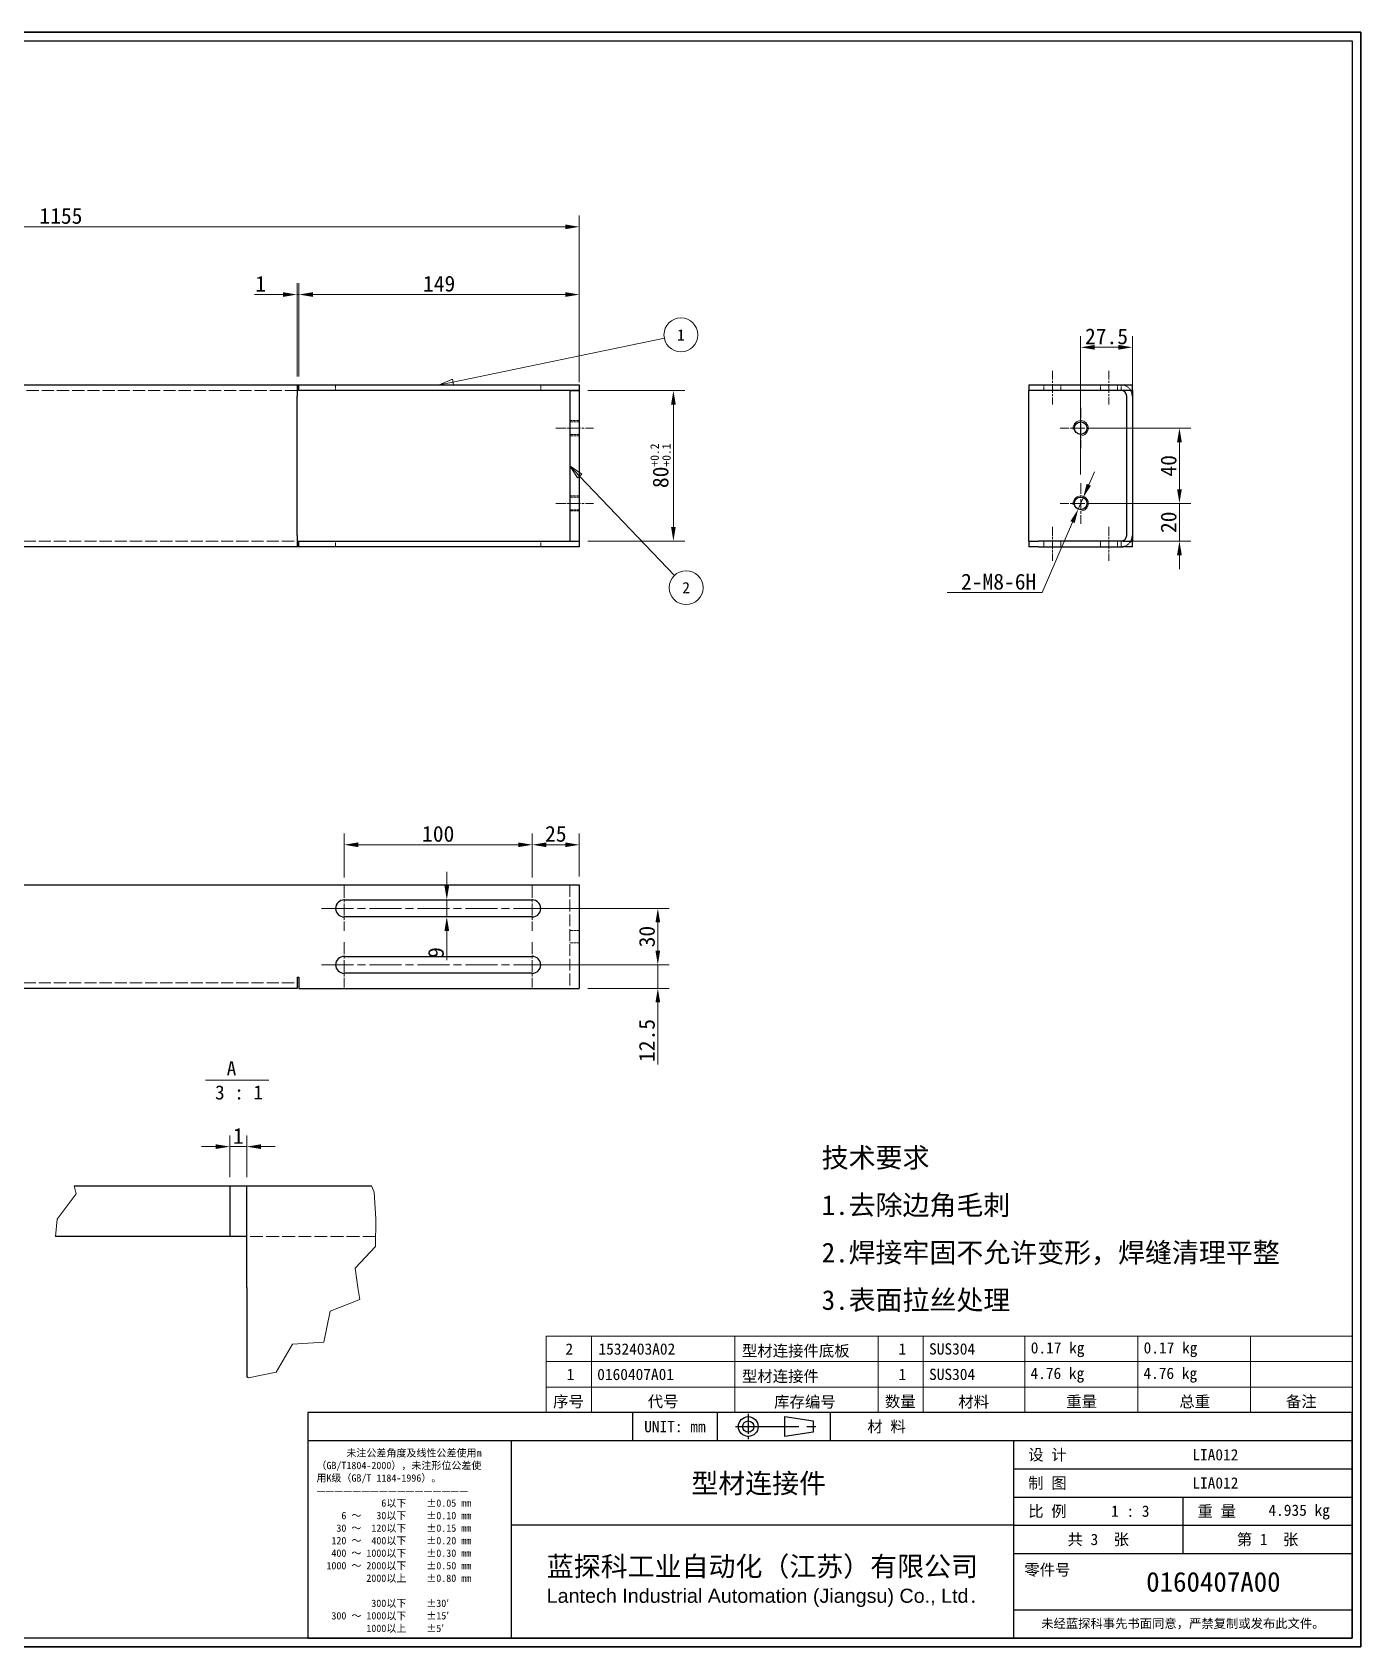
# Model space of a CAD drawing. Header units: millimetres. Extents: x 18 to 1244, y 16 to 875.
# Drawn here: x 537 to 1244, y 16 to 875 of the extents above; entities that cross this region are included whole.
import ezdxf
from ezdxf.enums import TextEntityAlignment as Align

# ---------------------------------------------------------------- set-up
doc = ezdxf.new("R2010")
doc.units = ezdxf.units.MM
doc.header["$LTSCALE"] = 3
doc.linetypes.add('CHAIN', pattern=[0.3543, 0.2362, -0.0295, 0.0591, -0.0295])
doc.linetypes.add('DASHED', pattern=[0.2067, 0.1654, -0.0413])
for name, color, linetype, lineweight in [('1', 7, 'Continuous', 18), ('可见 (ISO)', 7, 'Continuous', 25), ('可见窄的 (ISO)', 7, 'Continuous', 18), ('图框 (ISO)', 7, 'Continuous', 35), ('标题 (ISO)', 7, 'Continuous', 25)]:
    doc.layers.add(name, color=color, linetype=linetype, lineweight=lineweight)
for name, color, linetype, lineweight, true_color in [('中心标记 (ISO)', 1, 'CHAIN', 18, 0xff0000), ('中心线 (ISO)', 1, 'CHAIN', 18, 0xff0000), ('尺寸 (ISO)', 7, 'Continuous', 18, 0x008000), ('折线 (ISO)', 7, 'Continuous', 18, 0x008000), ('符号 (ISO)', 7, 'Continuous', 18, 0x008000), ('隐藏 (ISO)', 5, 'DASHED', 18, 0x0000ff)]:
    doc.layers.add(name, color=color, linetype=linetype, lineweight=lineweight, true_color=true_color)
doc.styles.add('HZ_33', font='simfang.ttf')
doc.styles.add('文本样式164', font='SimSun.ttf')
doc.styles.add('文本样式165', font='SimSun.ttf')
doc.styles.add('文本样式74', font='SimSun.ttf')
doc.styles.add('最新国标', font='simfang.ttf')
doc.styles.add('注释文本 (ISO)', font='simfang.ttf')
doc.dimstyles.new('默认 (GB)', dxfattribs={"dimscale": 3, "dimtxt": 2.8, "dimasz": 2.5, "dimexe": 2, "dimexo": 1.5, "dimgap": 0.5, "dimtad": 1, "dimtoh": 1, "dimdsep": 46, "dimtxsty": '最新国标', "dimcen": 0.09, "dimdle": 10, "dimclrd": 256, "dimclre": 256, "dimclrt": 256, "dimaunit": 1, "dimadec": 3, "dimazin": 2, "dimtfac": 0.535714, "dimtdec": 3, "dimtmove": 0, "dimatfit": 3, "dimfxl": 0, "dimtolj": 1, "dimlwd": -1, "dimlwe": -1, "dimarcsym": 0})

# ---------------------------------------------------------------- blocks, each defined once
blk = doc.blocks.new('图框 最新国标')
at = {"layer": '图框 (ISO)'}
for p, q in [((6, 291.5), (414.5, 291.5)), ((414.5, 291.5), (414.5, 5.5)), ((414.5, 5.5), (6, 5.5))]:
    blk.add_line(p, q, dxfattribs=at)
at = {"layer": '图框 (ISO)', "color": 7, "linetype": 'Continuous', "lineweight": 25}
for p, q in [((18, 290), (413, 290)), ((18, 290), (413, 290)), ((413, 290), (413, 7)), ((413, 290), (413, 7)), ((413, 7), (6, 7)), ((413, 7), (18, 7))]:
    blk.add_line(p, q, dxfattribs=at)
at = {"layer": '图框 (ISO)', "style": '文本样式74'}
blk.add_attdef('零件代号_001', (44.43, 287.25), '', height=2.5, rotation=180, dxfattribs=at)
blk = doc.blocks.new('标题栏 副本 最新国标')
at = {"layer": '标题 (ISO)'}
for p, q in [((381.98, -183.84), (196.98, -183.84)), ((196.98, -183.84), (196.98, -223.84)), ((254.48, -183.84), (254.48, -188.84)), ((269.48, -183.84), (269.48, -188.84)), ((281.48, -188.09), (281.48, -184.59)), ((281.48, -184.59), (286.48, -185.34)), ((286.48, -185.34), (286.48, -187.34)), ((289.48, -183.84), (289.48, -188.84)), ((381.98, -223.84), (381.98, -183.84)), ((383.48, -183.84), (383.48, -225.34)), ((286.48, -187.34), (281.48, -188.09)), ((196.98, -188.84), (381.98, -188.84)), ((232.98, -188.84), (232.98, -223.84)), ((321.98, -188.84), (321.98, -223.84)), ((321.98, -193.84), (381.98, -193.84)), ((321.98, -198.84), (381.98, -198.84)), ((351.98, -198.84), (351.98, -208.84)), ((321.98, -203.84), (232.98, -203.84)), ((321.98, -203.84), (381.98, -203.84)), ((321.98, -208.84), (381.98, -208.84)), ((321.98, -218.84), (381.98, -218.84)), ((196.98, -223.84), (381.98, -223.84)), ((383.48, -225.34), (196.98, -225.34))]:
    blk.add_line(p, q, dxfattribs=at)
at = {"layer": '标题 (ISO)', "linetype": 'CHAIN', "ltscale": 5.000333}
blk.add_line((274.98, -184.09), (274.98, -188.59), dxfattribs=at)
at = {"layer": '标题 (ISO)', "linetype": 'CHAIN', "ltscale": 15.834605}
blk.add_line((272.73, -186.34), (286.98, -186.34), dxfattribs=at)
at = {"layer": '标题 (ISO)'}
for radius in [1.75, 1]:
    blk.add_circle((274.98, -186.34), radius, dxfattribs=at)
at = {"layer": '1', "style": '文本样式164'}
for s, p in [('UNIT: mm', (261.98, -186.34)), ('材 料', (299.48, -186.34)), ('设 计', (327.98, -191.34)), ('制 图', (327.98, -196.34)), ('比 例', (327.98, -201.34)), ('重 量', (357.98, -201.34)), ('共 3  张', (336.98, -206.34)), ('第 1  张', (366.98, -206.34))]:
    blk.add_text(s, height=2, dxfattribs=at).set_placement(p, align=Align.MIDDLE_CENTER)
at = {"layer": '标题 (ISO)', "style": '注释文本 (ISO)'}
for s, insert, char_height, attachment_point, line_spacing_factor in [('\\fSimSun|b0|i0;{\\H1.3000;      未注公差角度及线性公差使用m\\P}\\fSimSun|b0|i0;{\\H1.3000;（GB/T1804-2000），未注形位公差使\\P}\\fSimSun|b0|i0;{\\H1.3000;用K级（GB/T 1184-1996）。\\P}\\fSimSun|b0|i0;{\\H1.3000;—————————————————\\P}\\fSimSun|b0|i0;{\\H1.3000;             6以下    ±0.05 mm\\P}\\fSimSun|b0|i0;{\\H1.3000;     6 ～   30以下    ±0.10 mm\\P}\\fSimSun|b0|i0;{\\H1.3000;    30 ～  120以下    ±0.15 mm\\P}\\fSimSun|b0|i0;{\\H1.3000;   120 ～  400以下    ±0.20 mm\\P}\\fSimSun|b0|i0;{\\H1.3000;   400 ～ 1000以下    ±0.30 mm\\P}\\fSimSun|b0|i0;{\\H1.3000;  1000 ～ 2000以下    ±0.50 mm\\P}\\fSimSun|b0|i0;{\\H1.3000;          2000以上    ±0.80 mm\\P}\\fSimSun|b0|i0;{\\H1.3000;\\P}\\fSimSun|b0|i0;{\\H1.3000;           300以下    ±30′\\P}\\fSimSun|b0|i0;{\\H1.3000;   300 ～ 1000以下    ±15′\\P}\\fSimSun|b0|i0;{\\H1.3000;          1000以上    ±5′}', (198.48, -206.63), 1.3, 4, 1.023913), ('{\\fMicrosoft YaHei|b0|i0|c134|p34;\\H1.75x;蓝探科工业自动化（江苏）有限公司\\P\\fArial|b0|i0|c0|p34;\\H0.71429x;Lantech Industrial Automation (Jiangsu) Co., Ltd\\fFangSong|b0|i0|c134|p49;.\\H1.15195x; }', (277.48, -213.84), 2, 5, 0.978695)]:
    blk.add_mtext(s, dxfattribs=dict(at, insert=insert, char_height=char_height, attachment_point=attachment_point, line_spacing_factor=line_spacing_factor))
at = {"layer": '标题 (ISO)', "attachment_point": 5, "style": '注释文本 (ISO)'}
for s, insert, char_height in [('\\fFangSong|b0|i0;零件号', (327.98, -211.84), 2), ('\\fSimSun|b0|i0;{\\H1.6000;未经蓝探科事先书面同意，严禁复制或发布此文件。}', (351.98, -221.34), 1.6)]:
    blk.add_mtext(s, dxfattribs=dict(at, insert=insert, char_height=char_height))
at = {"layer": '标题 (ISO)', "style": '注释文本 (ISO)'}
blk.add_attdef('材料', text='', height=2, dxfattribs=at).set_placement((324.48, -186.34), align=Align.MIDDLE_CENTER)
at = {"layer": '标题 (ISO)'}
for tag, p, height, style in [('设计人_001', (353.65, -192.33), 2, '注释文本 (ISO)'), ('库存编号_001', (264.9, -198.14), 3.5, '文本样式165'), ('设计人_001', (353.65, -197.33), 2, '注释文本 (ISO)'), ('视图比例_001', (339.26, -202.33), 2, '注释文本 (ISO)'), ('质量\\P3;_001', (367.14, -202.16), 2, '注释文本 (ISO)'), ('零件代号_001', (345.48, -215.59), 3.5, '文本样式165')]:
    blk.add_attdef(tag, p, '', height=height, dxfattribs=dict(at, style=style))
blk = doc.blocks.new('引出序号1')
at = {"layer": '符号 (ISO)'}
for p, q in [((253.68, 229.54), (291.14, 237.29)), ((253.58, 230.03), (251.24, 229.04)), ((253.68, 229.54), (251.24, 229.04)), ((251.24, 229.04), (253.79, 229.05)), ((253.79, 229.05), (253.58, 230.03))]:
    blk.add_line(p, q, dxfattribs=at)
at = {"layer": '符号 (ISO)', "flags": 128}
blk.add_lwpolyline([(253.58, 230.03), (251.24, 229.04), (253.79, 229.05), (253.58, 230.03)], dxfattribs=at)
at = {"layer": '符号 (ISO)'}
blk.add_circle((294.07, 237.89), 3, dxfattribs=at)
blk.add_solid([(253.58, 230.03), (251.24, 229.04), (253.79, 229.05), (253.58, 230.03)], dxfattribs=at)
at = {"layer": '符号 (ISO)', "insert": (294.07, 237.89), "char_height": 2, "attachment_point": 5, "style": '注释文本 (ISO)'}
blk.add_mtext('1', dxfattribs=at)
blk = doc.blocks.new('引出序号2')
at = {"layer": '符号 (ISO)'}
for p, q in [((276.13, 212.89), (274.4, 214.7)), ((276.49, 213.24), (274.4, 214.7)), ((274.4, 214.7), (275.77, 212.55)), ((275.77, 212.55), (276.49, 213.24)), ((276.13, 212.89), (292.93, 195.27))]:
    blk.add_line(p, q, dxfattribs=at)
at = {"layer": '符号 (ISO)', "flags": 128}
blk.add_lwpolyline([(276.49, 213.24), (274.4, 214.7), (275.77, 212.55), (276.49, 213.24)], dxfattribs=at)
at = {"layer": '符号 (ISO)'}
blk.add_circle((294.99, 193.11), 3, dxfattribs=at)
blk.add_solid([(276.49, 213.24), (274.4, 214.7), (275.77, 212.55), (276.49, 213.24)], dxfattribs=at)
at = {"layer": '符号 (ISO)', "insert": (294.99, 193.11), "char_height": 2, "attachment_point": 5, "style": '注释文本 (ISO)'}
blk.add_mtext('2', dxfattribs=at)
blk = doc.blocks.new('*D7')
at = {"layer": 'Defpoints', "color": 0, "transparency": 16777216}
for p in [(828.21, 771.11), (282.18, 687.11), (828.21, 684.11)]:
    blk.add_point(p, dxfattribs=at)
at = {"layer": '尺寸 (ISO)', "color": 116, "true_color": 0x00803f, "transparency": 16777216}
for p, q in [((282.18, 691.61), (282.18, 777.11)), ((828.21, 688.61), (828.21, 777.11)), ((289.68, 771.11), (820.71, 771.11))]:
    blk.add_line(p, q, dxfattribs=at)
for points in [[(289.68, 772.36), (289.68, 769.86), (282.18, 771.11)], [(820.71, 772.36), (820.71, 769.86), (828.21, 771.11)]]:
    blk.add_solid(points, dxfattribs=at)
at = {"layer": '尺寸 (ISO)', "transparency": 16777216, "insert": (552.69, 776.86), "char_height": 8.4, "attachment_point": 5, "style": '最新国标'}
blk.add_mtext('\\A1;1155', dxfattribs=at)
blk = doc.blocks.new('*D14')
at = {"layer": 'Defpoints', "color": 0, "transparency": 16777216}
for p in [(1095.98, 627.16), (1093.34, 621.06)]:
    blk.add_point(p, dxfattribs=at)
at = {"layer": '尺寸 (ISO)', "color": 116, "true_color": 0x00803f, "transparency": 16777216}
for p, q in [((1098.96, 634.04), (1101.94, 640.93)), ((1095.98, 627.16), (1093.34, 621.06)), ((1090.36, 614.18), (1074.15, 576.74)), ((1074.15, 576.74), (1023.79, 576.74))]:
    blk.add_line(p, q, dxfattribs=at)
for points in [[(1097.82, 634.54), (1100.11, 633.55), (1095.98, 627.16)], [(1089.22, 614.68), (1091.51, 613.68), (1093.34, 621.06)]]:
    blk.add_solid(points, dxfattribs=at)
at = {"layer": '尺寸 (ISO)', "transparency": 16777216, "insert": (1048.22, 582.49), "char_height": 8.4, "attachment_point": 5, "style": '最新国标'}
blk.add_mtext('\\A1; \\fFangSong|b0|i0;2-M8-6H', dxfattribs=at)
blk = doc.blocks.new('*D15')
at = {"layer": 'Defpoints', "color": 0, "transparency": 16777216}
for p in [(1094.66, 624.11), (1117.16, 604.11), (1147.16, 604.11)]:
    blk.add_point(p, dxfattribs=at)
at = {"layer": '尺寸 (ISO)', "color": 116, "true_color": 0x00803f, "transparency": 16777216}
for p, q in [((1147.16, 631.61), (1147.16, 639.11)), ((1099.16, 624.11), (1153.16, 624.11)), ((1147.16, 624.11), (1147.16, 616.61)), ((1147.16, 616.61), (1147.16, 611.61)), ((1147.16, 604.11), (1147.16, 611.61)), ((1121.66, 604.11), (1153.16, 604.11)), ((1147.16, 596.61), (1147.16, 589.11))]:
    blk.add_line(p, q, dxfattribs=at)
for points in [[(1145.91, 631.61), (1148.41, 631.61), (1147.16, 624.11)], [(1145.91, 596.61), (1148.41, 596.61), (1147.16, 604.11)]]:
    blk.add_solid(points, dxfattribs=at)
at = {"layer": '尺寸 (ISO)', "transparency": 16777216, "insert": (1141.42, 614.11), "char_height": 8.4, "attachment_point": 5, "rotation": 90, "style": '最新国标'}
blk.add_mtext('\\A1;20', dxfattribs=at)
blk = doc.blocks.new('*D16')
at = {"layer": 'Defpoints', "color": 0, "transparency": 16777216}
for p in [(1094.66, 664.11), (1094.66, 624.11), (1147.16, 624.11)]:
    blk.add_point(p, dxfattribs=at)
at = {"layer": '尺寸 (ISO)', "color": 116, "true_color": 0x00803f, "transparency": 16777216}
for p, q in [((1099.16, 664.11), (1153.16, 664.11)), ((1147.16, 656.61), (1147.16, 631.61)), ((1099.16, 624.11), (1153.16, 624.11))]:
    blk.add_line(p, q, dxfattribs=at)
for points in [[(1145.91, 656.61), (1148.41, 656.61), (1147.16, 664.11)], [(1145.91, 631.61), (1148.41, 631.61), (1147.16, 624.11)]]:
    blk.add_solid(points, dxfattribs=at)
at = {"layer": '尺寸 (ISO)', "transparency": 16777216, "insert": (1141.42, 644.11), "char_height": 8.4, "attachment_point": 5, "rotation": 90, "style": '最新国标'}
blk.add_mtext('\\A1;40', dxfattribs=at)
blk = doc.blocks.new('*D17')
at = {"layer": 'Defpoints', "color": 0, "transparency": 16777216}
for p in [(828.21, 684.11), (828.21, 604.11), (878.21, 604.11)]:
    blk.add_point(p, dxfattribs=at)
at = {"layer": '尺寸 (ISO)', "color": 116, "true_color": 0x00803f, "transparency": 16777216}
for p, q in [((832.71, 684.11), (884.21, 684.11)), ((878.21, 676.61), (878.21, 611.61)), ((832.71, 604.11), (884.21, 604.11))]:
    blk.add_line(p, q, dxfattribs=at)
for points in [[(876.96, 676.61), (879.46, 676.61), (878.21, 684.11)], [(876.96, 611.61), (879.46, 611.61), (878.21, 604.11)]]:
    blk.add_solid(points, dxfattribs=at)
at = {"layer": '尺寸 (ISO)', "transparency": 16777216, "insert": (871.37, 644.11), "char_height": 8.4, "attachment_point": 5, "rotation": 90, "style": '最新国标'}
blk.add_mtext('\\A1;80{\\H4.5;\\S+0.2^ +0.1;}', dxfattribs=at)
blk = doc.blocks.new('*D21')
at = {"layer": 'Defpoints', "color": 0, "transparency": 16777216}
for p in [(679.21, 735.11), (679.21, 687.11), (828.21, 687.11)]:
    blk.add_point(p, dxfattribs=at)
at = {"layer": '尺寸 (ISO)', "color": 116, "true_color": 0x00803f, "transparency": 16777216}
for p, q in [((679.21, 691.61), (679.21, 741.11)), ((828.21, 691.61), (828.21, 741.11)), ((820.71, 735.11), (686.71, 735.11))]:
    blk.add_line(p, q, dxfattribs=at)
for points in [[(686.71, 736.36), (686.71, 733.86), (679.21, 735.11)], [(820.71, 736.36), (820.71, 733.86), (828.21, 735.11)]]:
    blk.add_solid(points, dxfattribs=at)
at = {"layer": '尺寸 (ISO)', "transparency": 16777216, "insert": (753.71, 740.86), "char_height": 8.4, "attachment_point": 5, "style": '最新国标'}
blk.add_mtext('\\A1;149', dxfattribs=at)
blk = doc.blocks.new('*D22')
at = {"layer": 'Defpoints', "color": 0, "transparency": 16777216}
for p in [(678.21, 735.11), (678.21, 687.11), (679.21, 687.11)]:
    blk.add_point(p, dxfattribs=at)
at = {"layer": '尺寸 (ISO)', "color": 116, "true_color": 0x00803f, "transparency": 16777216}
for p, q in [((678.21, 691.61), (678.21, 741.11)), ((679.21, 691.61), (679.21, 741.11)), ((670.71, 735.11), (655.65, 735.11)), ((679.21, 735.11), (678.21, 735.11)), ((686.71, 735.11), (694.21, 735.11))]:
    blk.add_line(p, q, dxfattribs=at)
for points in [[(670.71, 736.36), (670.71, 733.86), (678.21, 735.11)], [(686.71, 736.36), (686.71, 733.86), (679.21, 735.11)]]:
    blk.add_solid(points, dxfattribs=at)
at = {"layer": '尺寸 (ISO)', "transparency": 16777216, "insert": (658.9, 740.81), "char_height": 8.4, "attachment_point": 5, "style": '最新国标'}
blk.add_mtext('\\A1;1', dxfattribs=at)
blk = doc.blocks.new('*D23')
at = {"layer": 'Defpoints', "color": 0, "transparency": 16777216}
for p in [(1122.16, 707.08), (1122.16, 681.11), (1094.66, 634.94)]:
    blk.add_point(p, dxfattribs=at)
at = {"layer": '尺寸 (ISO)', "color": 116, "true_color": 0x00803f, "transparency": 16777216}
for p, q in [((1094.66, 639.44), (1094.66, 713.08)), ((1122.16, 685.61), (1122.16, 713.08)), ((1102.16, 707.08), (1114.66, 707.08))]:
    blk.add_line(p, q, dxfattribs=at)
for points in [[(1102.16, 708.33), (1102.16, 705.83), (1094.66, 707.08)], [(1114.66, 708.33), (1114.66, 705.83), (1122.16, 707.08)]]:
    blk.add_solid(points, dxfattribs=at)
at = {"layer": '尺寸 (ISO)', "transparency": 16777216, "insert": (1108.41, 712.85), "char_height": 8.4, "attachment_point": 5, "style": '最新国标'}
blk.add_mtext('\\A1;27.5', dxfattribs=at)
blk = doc.blocks.new('*D24')
at = {"layer": 'Defpoints', "color": 0, "transparency": 16777216}
for p in [(803.21, 442.7), (703.21, 420.89), (803.21, 420.89)]:
    blk.add_point(p, dxfattribs=at)
at = {"layer": '尺寸 (ISO)', "color": 116, "true_color": 0x00803f, "transparency": 16777216}
for p, q in [((703.21, 425.39), (703.21, 448.7)), ((803.21, 425.39), (803.21, 448.7)), ((710.71, 442.7), (795.71, 442.7))]:
    blk.add_line(p, q, dxfattribs=at)
for points in [[(710.71, 443.95), (710.71, 441.45), (703.21, 442.7)], [(795.71, 443.95), (795.71, 441.45), (803.21, 442.7)]]:
    blk.add_solid(points, dxfattribs=at)
at = {"layer": '尺寸 (ISO)', "transparency": 16777216, "insert": (753.21, 448.45), "char_height": 8.4, "attachment_point": 5, "style": '最新国标'}
blk.add_mtext('\\A1;100', dxfattribs=at)
blk = doc.blocks.new('*D25')
at = {"layer": 'Defpoints', "color": 0, "transparency": 16777216}
for p in [(828.21, 442.7), (803.21, 420.89), (828.21, 421.39)]:
    blk.add_point(p, dxfattribs=at)
at = {"layer": '尺寸 (ISO)', "color": 116, "true_color": 0x00803f, "transparency": 16777216}
for p, q in [((803.21, 425.39), (803.21, 448.7)), ((828.21, 425.89), (828.21, 448.7)), ((810.71, 442.7), (820.71, 442.7))]:
    blk.add_line(p, q, dxfattribs=at)
for points in [[(810.71, 443.95), (810.71, 441.45), (803.21, 442.7)], [(820.71, 443.95), (820.71, 441.45), (828.21, 442.7)]]:
    blk.add_solid(points, dxfattribs=at)
at = {"layer": '尺寸 (ISO)', "transparency": 16777216, "insert": (815.71, 448.45), "char_height": 8.4, "attachment_point": 5, "style": '最新国标'}
blk.add_mtext('\\A1;25', dxfattribs=at)
blk = doc.blocks.new('*D26')
at = {"layer": 'Defpoints', "color": 0, "transparency": 16777216}
for p in [(803.21, 408.89), (803.21, 378.89), (869.93, 378.89)]:
    blk.add_point(p, dxfattribs=at)
at = {"layer": '尺寸 (ISO)', "color": 116, "true_color": 0x00803f, "transparency": 16777216}
for p, q in [((807.71, 408.89), (875.93, 408.89)), ((869.93, 401.39), (869.93, 386.39)), ((807.71, 378.89), (875.93, 378.89))]:
    blk.add_line(p, q, dxfattribs=at)
for points in [[(868.68, 401.39), (871.18, 401.39), (869.93, 408.89)], [(868.68, 386.39), (871.18, 386.39), (869.93, 378.89)]]:
    blk.add_solid(points, dxfattribs=at)
at = {"layer": '尺寸 (ISO)', "transparency": 16777216, "insert": (864.18, 393.89), "char_height": 8.4, "attachment_point": 5, "rotation": 90, "style": '最新国标'}
blk.add_mtext('\\A1;30', dxfattribs=at)
blk = doc.blocks.new('*D27')
at = {"layer": 'Defpoints', "color": 0, "transparency": 16777216}
for p in [(770.23, 413.39), (757.78, 404.39), (770.23, 404.39)]:
    blk.add_point(p, dxfattribs=at)
at = {"layer": '尺寸 (ISO)', "color": 116, "true_color": 0x00803f, "transparency": 16777216}
for p, q in [((757.78, 420.89), (757.78, 428.39)), ((757.78, 413.39), (757.78, 404.39)), ((757.78, 396.89), (757.78, 381.44))]:
    blk.add_line(p, q, dxfattribs=at)
for points in [[(756.53, 420.89), (759.03, 420.89), (757.78, 413.39)], [(756.53, 396.89), (759.03, 396.89), (757.78, 404.39)]]:
    blk.add_solid(points, dxfattribs=at)
at = {"layer": '尺寸 (ISO)', "transparency": 16777216, "insert": (752.04, 385.41), "char_height": 8.4, "attachment_point": 5, "rotation": 90, "style": '最新国标'}
blk.add_mtext('\\A1;9', dxfattribs=at)
blk = doc.blocks.new('*D28')
at = {"layer": 'Defpoints', "color": 0, "transparency": 16777216}
for p in [(815.21, 378.89), (828.21, 366.39), (869.93, 366.39)]:
    blk.add_point(p, dxfattribs=at)
at = {"layer": '尺寸 (ISO)', "color": 116, "true_color": 0x00803f, "transparency": 16777216}
for p, q in [((869.93, 386.39), (869.93, 393.89)), ((819.71, 378.89), (875.93, 378.89)), ((869.93, 378.89), (869.93, 366.39)), ((832.71, 366.39), (875.93, 366.39)), ((869.93, 358.89), (869.93, 325.97))]:
    blk.add_line(p, q, dxfattribs=at)
for points in [[(868.68, 386.39), (871.18, 386.39), (869.93, 378.89)], [(868.68, 358.89), (871.18, 358.89), (869.93, 366.39)]]:
    blk.add_solid(points, dxfattribs=at)
at = {"layer": '尺寸 (ISO)', "transparency": 16777216, "insert": (864.16, 338.68), "char_height": 8.4, "attachment_point": 5, "rotation": 90, "style": '最新国标'}
blk.add_mtext('\\A1;12.5', dxfattribs=at)
blk = doc.blocks.new('明细栏')
at = {"layer": '符号 (ISO)'}
for p, q in [((413, 60.51), (270.2, 60.51)), ((270.2, 60.51), (270.2, 51.5)), ((278.2, 60.51), (278.2, 51.5)), ((303.6, 60.51), (303.6, 51.5)), ((329, 60.51), (329, 51.5)), ((337, 60.51), (337, 51.5)), ((355, 60.51), (355, 51.5)), ((375, 60.51), (375, 51.5)), ((395, 60.51), (395, 51.5)), ((413, 60.51), (413, 51.5)), ((413, 56), (270.2, 56)), ((413, 51.5), (270.2, 51.5)), ((270.2, 47), (270.2, 51.5)), ((278.2, 47), (278.2, 51.5)), ((303.6, 47), (303.6, 51.5)), ((329, 47), (329, 51.5)), ((337, 47), (337, 51.5)), ((355, 47), (355, 51.5)), ((375, 47), (375, 51.5)), ((395, 47), (395, 51.5)), ((413, 47), (413, 51.5)), ((413, 47), (270.2, 47))]:
    blk.add_line(p, q, dxfattribs=at)
at = {"layer": '符号 (ISO)', "char_height": 2, "attachment_point": 7, "style": '注释文本 (ISO)'}
for s, insert in [('2', (273.61, 57.24)), ('1532403A02', (279.46, 57.21)), ('型材连接件底板', (304.87, 56.69)), ('1', (332.61, 57.24)), ('SUS304', (338.03, 57.22)), ('0.17 kg', (356.04, 56.79)), ('0.17 kg', (376.04, 56.79)), ('1', (273.81, 52.74)), ('0160407A01', (279.24, 52.71)), ('型材连接件', (304.87, 52.19)), ('1', (332.61, 52.74)), ('SUS304', (338.03, 52.72)), ('4.76 kg', (356, 52.28)), ('4.76 kg', (376, 52.28)), ('序号', (271.42, 47.7)), ('代号', (288.19, 47.72)), ('库存编号', (310.58, 47.65)), ('数量', (330.21, 47.71)), ('材料', (343.21, 47.67)), ('重量', (362.33, 47.77)), ('总重', (382.36, 47.74)), ('备注', (401.25, 47.72))]:
    blk.add_mtext(s, dxfattribs=dict(at, insert=insert))
blk = doc.blocks.new('*D31')
at = {"layer": 'Defpoints', "color": 0, "transparency": 16777216}
for p in [(651.49, 282.26), (642.49, 261.48), (651.49, 261.48)]:
    blk.add_point(p, dxfattribs=at)
at = {"layer": '尺寸 (ISO)', "color": 116, "true_color": 0x00803f, "transparency": 16777216}
for p, q in [((642.49, 265.98), (642.49, 288.26)), ((651.49, 265.98), (651.49, 288.26)), ((634.99, 282.26), (627.49, 282.26)), ((642.49, 282.26), (651.49, 282.26)), ((658.99, 282.26), (666.49, 282.26))]:
    blk.add_line(p, q, dxfattribs=at)
for points in [[(634.99, 283.51), (634.99, 281.01), (642.49, 282.26)], [(658.99, 283.51), (658.99, 281.01), (651.49, 282.26)]]:
    blk.add_solid(points, dxfattribs=at)
at = {"layer": '尺寸 (ISO)', "transparency": 16777216, "insert": (646.99, 287.96), "char_height": 8.4, "attachment_point": 5, "style": '最新国标'}
blk.add_mtext('\\A1;1', dxfattribs=at)

msp = doc.modelspace()

# ---------------------------------------------------------------- linework, layer by layer
at = {"layer": '中心标记 (ISO)', "ltscale": 8.018003}
for p, q in [((1094.663, 674.9359), (1094.663, 653.2889)), ((1105.4865, 664.1124), (1083.8395, 664.1124)), ((1094.663, 634.9359), (1094.663, 613.2889)), ((1105.4865, 624.1124), (1083.8395, 624.1124))]:
    msp.add_line(p, q, dxfattribs=at)
at = {"layer": '中心标记 (ISO)', "ltscale": 8.88956}
for p, q in [((703.2081, 420.8855), (703.2081, 396.8855)), ((803.2081, 420.8855), (803.2081, 396.8855)), ((703.2081, 390.8855), (703.2081, 366.8855)), ((803.2081, 390.8855), (803.2081, 366.8855))]:
    msp.add_line(p, q, dxfattribs=at)
at = {"layer": '中心线 (ISO)', "ltscale": 6.667144}
for p, q in [((1079.663, 694.6124), (1079.663, 676.6124)), ((1109.663, 694.6124), (1109.663, 676.6124)), ((1079.663, 611.6124), (1079.663, 593.6124)), ((1109.663, 611.6124), (1109.663, 593.6124))]:
    msp.add_line(p, q, dxfattribs=at)
at = {"layer": '中心线 (ISO)', "ltscale": 7.407949}
for p, q in [((815.7081, 664.1124), (835.7081, 664.1124)), ((815.7081, 624.1124), (835.7081, 624.1124))]:
    msp.add_line(p, q, dxfattribs=at)
at = {"layer": '中心线 (ISO)', "ltscale": 23.990969}
for p, q in [((691.2081, 408.8855), (815.2081, 408.8855)), ((691.2081, 378.8855), (815.2081, 378.8855))]:
    msp.add_line(p, q, dxfattribs=at)
at = {"layer": '可见 (ISO)'}
for p, q in [((443.989, 687.1124), (678.2081, 687.1124)), ((678.2081, 687.1124), (679.2081, 687.1124)), ((678.2081, 687.1124), (678.2081, 681.1124)), ((679.2081, 684.1124), (679.2081, 687.1124)), ((679.2081, 687.1124), (828.2081, 687.1124)), ((828.2081, 687.1124), (828.2081, 684.1124)), ((1067.163, 687.1124), (1072.163, 687.1124)), ((1067.163, 687.1124), (1067.163, 684.1124)), ((1072.163, 687.1124), (1117.163, 687.1124)), ((1117.163, 687.1124), (1122.163, 687.1124)), ((1122.163, 684.1124), (1122.163, 687.1124)), ((679.2081, 684.1124), (678.2081, 684.1124)), ((678.2081, 607.1124), (678.2081, 681.1124)), ((828.2081, 684.1124), (679.2081, 684.1124)), ((823.2081, 684.1124), (828.2081, 684.1124)), ((823.2081, 684.1124), (823.2081, 604.1124)), ((828.2081, 684.1124), (828.2081, 604.1124)), ((1067.163, 604.1124), (1067.163, 684.1124)), ((1072.163, 684.1124), (1067.163, 684.1124)), ((1117.163, 684.1124), (1072.163, 684.1124)), ((1122.163, 684.1124), (1117.163, 684.1124)), ((1119.163, 607.1124), (1119.163, 681.1124)), ((1122.163, 684.1124), (1122.163, 681.1124)), ((1122.163, 681.1124), (1122.163, 607.1124)), ((678.2081, 601.1124), (443.989, 601.1124)), ((678.2081, 607.1124), (678.2081, 601.1124)), ((678.2081, 604.1124), (679.2081, 604.1124)), ((679.2081, 601.1124), (678.2081, 601.1124)), ((679.2081, 601.1124), (679.2081, 604.1124)), ((679.2081, 604.1124), (828.2081, 604.1124)), ((828.2081, 601.1124), (679.2081, 601.1124)), ((823.2081, 604.1124), (828.2081, 604.1124)), ((828.2081, 604.1124), (828.2081, 601.1124)), ((1067.163, 604.1124), (1072.163, 604.1124)), ((1067.163, 604.1124), (1067.163, 601.1124)), ((1072.163, 601.1124), (1067.163, 601.1124)), ((1117.163, 604.1124), (1072.163, 604.1124)), ((1072.163, 601.1124), (1117.163, 601.1124)), ((1117.163, 604.1124), (1122.163, 604.1124)), ((1122.163, 601.1124), (1117.163, 601.1124)), ((1122.163, 607.1124), (1122.163, 604.1124)), ((1122.163, 601.1124), (1122.163, 604.1124)), ((443.989, 421.3855), (828.2081, 421.3855)), ((828.2081, 421.3855), (828.2081, 366.3855)), ((703.2081, 413.3855), (803.2081, 413.3855)), ((803.2081, 404.3855), (703.2081, 404.3855)), ((703.2081, 383.3855), (803.2081, 383.3855)), ((678.2081, 372.3855), (679.2081, 372.3855)), ((678.2081, 372.3855), (678.2081, 366.3855)), ((679.2081, 372.3855), (679.2081, 366.3855)), ((803.2081, 374.3855), (703.2081, 374.3855)), ((678.2081, 366.3855), (443.989, 366.3855)), ((679.2081, 366.3855), (828.2081, 366.3855)), ((559.7381, 261.4792), (642.4945, 261.4792)), ((642.4945, 261.4792), (642.4945, 234.4792)), ((642.4945, 261.4792), (651.4945, 261.4792)), ((651.4945, 207.4792), (651.4945, 261.4792)), ((651.4945, 261.4792), (717.7641, 261.4792)), ((642.4945, 234.4792), (549.726, 234.4792)), ((651.4945, 234.4792), (642.4945, 234.4792)), ((651.4945, 207.4792), (651.4945, 159.8587))]:
    msp.add_line(p, q, dxfattribs=at)
for centre in [(1094.663, 664.1124), (1094.663, 624.1124)]:
    msp.add_circle(centre, 3.3235, dxfattribs=at)
for centre, radius, start, end in [((1116.163, 681.1124), 3, 0, 90), ((1116.163, 681.1124), 6, 0, 30), ((1116.163, 607.1124), 3, 270, 0), ((1116.163, 607.1124), 6, 330, 0), ((703.2081, 408.8855), 4.5, 90, 270), ((803.2081, 408.8855), 4.5, 270, 90), ((703.2081, 378.8855), 4.5, 90, 270), ((803.2081, 378.8855), 4.5, 270, 90)]:
    msp.add_arc(centre, radius, start, end, dxfattribs=at)
at = {"layer": '可见窄的 (ISO)'}
for centre in [(1094.663, 664.1124), (1094.663, 624.1124)]:
    msp.add_arc(centre, 4, 280, 190, dxfattribs=at)
at = {"layer": '折线 (ISO)'}
for p, q in [((560.7074, 257.2487), (559.7381, 261.4792)), ((719.1821, 258.0979), (717.7641, 261.4792)), ((720.0602, 243.7016), (719.1821, 258.0979)), ((550.6389, 243.7016), (560.7074, 257.2487)), ((549.726, 234.4792), (550.6389, 243.7016)), ((719.8908, 229.1804), (720.0602, 243.7016)), ((709.0873, 217.6594), (719.8908, 229.1804)), ((710.5449, 207.4792), (709.0873, 217.6594)), ((710.5449, 207.4792), (711.4703, 201.0162)), ((711.4703, 201.0162), (695.7154, 194.8841)), ((695.7154, 194.8841), (692.3796, 178.3427)), ((675.8413, 177.3564), (667.1265, 162.4049)), ((692.3796, 178.3427), (675.8413, 177.3564)), ((652.3973, 159.4241), (651.4945, 159.8587)), ((667.1265, 162.4049), (652.3973, 159.4241))]:
    msp.add_line(p, q, dxfattribs=at)
at = {"layer": '符号 (ISO)'}
msp.add_line((629.5137, 317.5607), (663.1979, 317.5607), dxfattribs=at)
at = {"layer": '隐藏 (ISO)', "ltscale": 1.904597}
for p, q in [((698.7081, 684.1124), (698.7081, 687.1124)), ((807.7081, 684.1124), (807.7081, 687.1124)), ((1075.163, 687.1124), (1075.163, 684.1124)), ((1084.163, 687.1124), (1084.163, 684.1124)), ((1105.163, 687.1124), (1105.163, 684.1124)), ((1114.163, 687.1124), (1114.163, 684.1124)), ((1116.163, 687.1124), (1116.163, 684.1124)), ((698.7081, 601.1124), (698.7081, 604.1124)), ((807.7081, 601.1124), (807.7081, 604.1124)), ((1075.163, 604.1124), (1075.163, 601.1124)), ((1084.163, 604.1124), (1084.163, 601.1124)), ((1105.163, 604.1124), (1105.163, 601.1124)), ((1114.163, 604.1124), (1114.163, 601.1124)), ((1116.163, 604.1124), (1116.163, 601.1124))]:
    msp.add_line(p, q, dxfattribs=at)
at = {"layer": '隐藏 (ISO)', "ltscale": 13.024546}
for p, q in [((678.2081, 684.1124), (443.989, 684.1124)), ((443.989, 604.1124), (678.2081, 604.1124)), ((443.989, 369.3855), (678.2081, 369.3855))]:
    msp.add_line(p, q, dxfattribs=at)
at = {"layer": '隐藏 (ISO)', "ltscale": 3.174394}
for p, q in [((828.2081, 668.1124), (823.2081, 668.1124)), ((823.2081, 667.4359), (828.2081, 667.4359)), ((823.2081, 660.7889), (828.2081, 660.7889)), ((823.2081, 660.1124), (828.2081, 660.1124)), ((828.2081, 628.1124), (823.2081, 628.1124)), ((823.2081, 627.4359), (828.2081, 627.4359)), ((823.2081, 620.7889), (828.2081, 620.7889)), ((823.2081, 620.1124), (828.2081, 620.1124)), ((823.2081, 397.209), (828.2081, 397.209)), ((823.2081, 390.562), (828.2081, 390.562))]:
    msp.add_line(p, q, dxfattribs=at)
at = {"layer": '隐藏 (ISO)', "ltscale": 12.670768}
msp.add_line((823.2081, 421.3855), (823.2081, 366.3855), dxfattribs=at)
at = {"layer": '隐藏 (ISO)', "ltscale": 13.799811}
msp.add_line((719.9526, 234.4792), (651.4945, 234.4792), dxfattribs=at)
at = {"layer": '隐藏 (ISO)', "ltscale": 3.989087}
for centre, start, end in [((1116.163, 681.1124), 30, 90), ((1116.163, 607.1124), 270, 330)]:
    msp.add_arc(centre, 6, start, end, dxfattribs=at)

# ---------------------------------------------------------------- block references
at = {"xscale": 3, "yscale": 3, "zscale": 3}
msp.add_blockref('图框 最新国标', (0, 0), dxfattribs=at)
ref = msp.add_blockref('标题栏 副本 最新国标', (93.0524, 692.5328), dxfattribs=dict(xscale=3, yscale=3, zscale=3))
ref.add_attrib('零件代号_001', '0160407A00', (1129.4874, 45.75), dxfattribs={"layer": '标题 (ISO)', "height": 10.5, "style": '文本样式165'})
ref.add_attrib('库存编号_001', '型材连接件', (887.7528, 98.1034), dxfattribs={"layer": '标题 (ISO)', "height": 10.5, "style": '文本样式165'})
ref.add_attrib('质量\\P3;_001', '4.935 kg', (1194.4629, 86.0486), dxfattribs={"layer": '标题 (ISO)', "height": 6, "style": '注释文本 (ISO)'})
ref.add_attrib('视图比例_001', '1 : 3', (1110.84, 85.5514), dxfattribs={"layer": '标题 (ISO)', "height": 6, "style": '注释文本 (ISO)'})
ref.add_attrib('设计人_001', 'LIA012', (1154.0057, 115.5343), dxfattribs={"layer": '标题 (ISO)', "height": 6, "style": '注释文本 (ISO)'})
ref.add_attrib('设计人_001', 'LIA012', (1154.0057, 100.5343), dxfattribs={"layer": '标题 (ISO)', "height": 6, "style": '注释文本 (ISO)'})
at = {"layer": '符号 (ISO)', "xscale": 3, "yscale": 3, "zscale": 3}
for name in ['引出序号1', '引出序号2', '明细栏']:
    msp.add_blockref(name, (0, 0), dxfattribs=at)

# ---------------------------------------------------------------- texts
at = {"layer": '符号 (ISO)', "char_height": 7.5, "attachment_point": 7, "style": 'HZ_33'}
for s, insert in [('A ', (640.7898, 320.1443)), (' 3 : 1', (629.5137, 307.2138))]:
    msp.add_mtext(s, dxfattribs=dict(at, insert=insert))
at = {"layer": '符号 (ISO)', "insert": (957.0315, 238.0148), "char_height": 10.5, "width": 267.228069, "attachment_point": 4, "line_spacing_factor": 1.441304, "style": '注释文本 (ISO)'}
msp.add_mtext('\\fFangSong|b0|i0;{\\H10.5000;技术要求\\P}\\fFangSong|b0|i0;{\\H10.5000;1.去除边角毛刺\\P}\\fFangSong|b0|i0;{\\H10.5000;2.焊接牢固不允许变形，焊缝清理平整\\P}\\fFangSong|b0|i0;{\\H10.5000;3.表面拉丝处理\\P}', dxfattribs=at)

# ---------------------------------------------------------------- dimensions: what is measured, and where the dimension line sits
at = {"layer": '尺寸 (ISO)', "color": 116, "true_color": 0x00803f}
dim = msp.add_linear_dim(base=(828.2081, 771.1124), p1=(282.1751, 687.1124), p2=(828.2081, 684.1124), angle=180, text='1155', dimstyle='默认 (GB)', override={"dimgap": 0.5, "dimtoh": 0, "dimdec": 2, "dimlfac": 2.115257, "dimtol": 0, "dimlim": 0, "dimtp": 0, "dimtm": 0, "dimtdec": 3, "dimtofl": 0, "dimatfit": 1}, dxfattribs=at)
dim.commit()
dim.dimension.update_dxf_attribs({"geometry": '*D7', "text_midpoint": (552.6927, 771.1124), "dimtype": 160})
dim = msp.add_linear_dim(base=(678.2081, 735.1124), p1=(679.2081, 687.1124), p2=(678.2081, 687.1124), dimstyle='默认 (GB)', override={"dimgap": 0.5, "dimtoh": 0, "dimdec": 2, "dimtol": 0, "dimlim": 0, "dimtp": 0, "dimtm": 0, "dimtdec": 3, "dimtofl": 1, "dimatfit": 1}, dxfattribs=at)
dim.commit()
dim.dimension.update_dxf_attribs({"geometry": '*D22', "text_midpoint": (658.9001, 735.1124), "dimtype": 160})
for base, p1, p2, angle, override, picture, middle in [((679.2081, 735.1124), (828.2081, 687.1124), (679.2081, 687.1124), 180, {"dimgap": 0.5, "dimtoh": 0, "dimdec": 2, "dimtol": 0, "dimlim": 0, "dimtp": 0, "dimtm": 0, "dimtdec": 3, "dimtofl": 0, "dimatfit": 1}, '*D21', (753.7081, 735.1124)), ((1122.163, 707.0786), (1094.663, 634.9359), (1122.163, 681.1124), 180, {"dimgap": 0.5, "dimtoh": 0, "dimdec": 2, "dimtol": 0, "dimlim": 0, "dimtp": 0, "dimtm": 0, "dimtdec": 3, "dimtofl": 0, "dimatfit": 1}, '*D23', (1108.413, 707.0786)), ((878.2081, 604.1124), (828.2081, 684.1124), (828.2081, 604.1124), 90, {"dimgap": 0.5, "dimtoh": 0, "dimdec": 2, "dimtol": 1, "dimlim": 0, "dimtp": 0.2, "dimtm": -0.1, "dimtdec": 3, "dimtofl": 0, "dimatfit": 1}, '*D17', (878.2081, 644.1124)), ((1147.163, 624.1124), (1094.663, 664.1124), (1094.663, 624.1124), 90, {"dimgap": 0.5, "dimtoh": 0, "dimdec": 2, "dimtol": 0, "dimlim": 0, "dimtp": 0, "dimtm": 0, "dimtdec": 3, "dimtofl": 0, "dimatfit": 1}, '*D16', (1147.163, 644.1124)), ((1147.163, 604.1124), (1094.663, 624.1124), (1117.163, 604.1124), 90, {"dimgap": 0.5, "dimtoh": 0, "dimdec": 2, "dimtol": 0, "dimlim": 0, "dimtp": 0, "dimtm": 0, "dimtdec": 3, "dimtofl": 0}, '*D15', (1147.163, 614.1124)), ((803.2081, 442.7), (703.2081, 420.8855), (803.2081, 420.8855), 180, {"dimgap": 0.5, "dimtoh": 0, "dimdec": 2, "dimtol": 0, "dimlim": 0, "dimtp": 0, "dimtm": 0, "dimtdec": 3, "dimtofl": 0, "dimatfit": 1}, '*D24', (753.2081, 442.7)), ((828.2081, 442.7), (803.2081, 420.8855), (828.2081, 421.3855), 180, {"dimgap": 0.5, "dimtoh": 0, "dimdec": 2, "dimtol": 0, "dimlim": 0, "dimtp": 0, "dimtm": 0, "dimtdec": 3, "dimtofl": 0, "dimatfit": 1}, '*D25', (815.7081, 442.7)), ((757.7831, 404.3855), (770.2289, 413.3855), (770.2289, 404.3855), 270, {"dimgap": 0.5, "dimtoh": 0, "dimdec": 2, "dimse1": 1, "dimse2": 1, "dimtol": 0, "dimlim": 0, "dimtp": 0, "dimtm": 0, "dimtdec": 3, "dimtofl": 1, "dimatfit": 1}, '*D27', (757.7831, 385.4135)), ((869.9289, 378.8855), (803.2081, 408.8855), (803.2081, 378.8855), 90, {"dimgap": 0.5, "dimtoh": 0, "dimdec": 2, "dimtol": 0, "dimlim": 0, "dimtp": 0, "dimtm": 0, "dimtdec": 3, "dimtofl": 0, "dimatfit": 1}, '*D26', (869.9289, 393.8855)), ((869.9289, 366.3855), (815.2081, 378.8855), (828.2081, 366.3855), 270, {"dimgap": 0.5, "dimtoh": 0, "dimdec": 2, "dimtol": 0, "dimlim": 0, "dimtp": 0, "dimtm": 0, "dimtdec": 3, "dimtofl": 1, "dimatfit": 1}, '*D28', (869.9289, 338.6775)), ((651.4945, 282.2596), (642.4945, 261.4792), (651.4945, 261.4792), 180, {"dimgap": 0.5, "dimtoh": 0, "dimdec": 2, "dimlfac": 0.111111, "dimtol": 0, "dimlim": 0, "dimtp": 0, "dimtm": 0, "dimtdec": 3, "dimtofl": 1, "dimatfit": 1}, '*D31', (646.9945, 282.2596))]:
    dim = msp.add_linear_dim(base=base, p1=p1, p2=p2, angle=angle, dimstyle='默认 (GB)', override=override, dxfattribs=at)
    dim.commit()
    dim.dimension.update_dxf_attribs({"geometry": picture, "text_midpoint": middle, "dimtype": 160})
dim = msp.add_diameter_dim_2p(p1=(1095.9835, 627.1623), p2=(1093.3425, 621.0625), text=' \\fFangSong|b0|i0;2-M8-6H', dimstyle='默认 (GB)', override={"dimgap": 0.5, "dimtih": 1, "dimdec": 2, "dimlfac": 1, "dimtol": 0, "dimlim": 0, "dimtp": 0, "dimtm": 0, "dimtdec": 3, "dimatfit": 2}, dxfattribs=at)
dim.commit()
dim.dimension.update_dxf_attribs({"geometry": '*D14', "text_midpoint": (1048.2226, 576.7448), "dimtype": 163})

doc.saveas('drawing.dxf')
